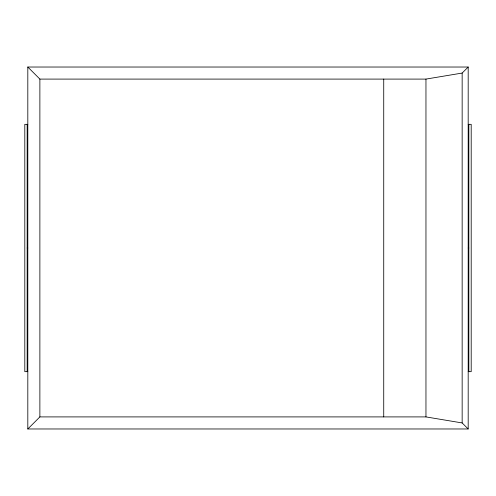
<?xml version="1.0" encoding="UTF-8"?>
<svg xmlns="http://www.w3.org/2000/svg" width="496" height="496" viewBox="0 0 496 496"><rect width="100%" height="100%" fill="white"/><g stroke="black" fill="none" stroke-linecap="round" stroke-linejoin="round"><path stroke-width="0.74" d="M27.813 428.972L39.878 416.907L425.959 416.907L462.154 422.939L468.187 428.972L468.187 67.028L27.813 67.028L27.813 428.972L468.187 428.972M27.813 67.028L39.878 79.093L425.959 79.093L462.154 73.061L468.187 67.028M27.813 124.335L24.8 124.335L24.8 371.665L27.813 371.665M468.187 124.335L471.2 124.335L471.2 371.665L468.187 371.665M27.162 248L27.813 248M468.187 248L468.838 248M468.838 124.335L468.838 371.665M462.154 73.061L462.154 422.939M425.959 79.093L425.959 416.907M383.73 79.093L383.73 416.907M39.878 79.093L39.878 416.907M27.162 124.335L27.162 371.665"/></g></svg>
